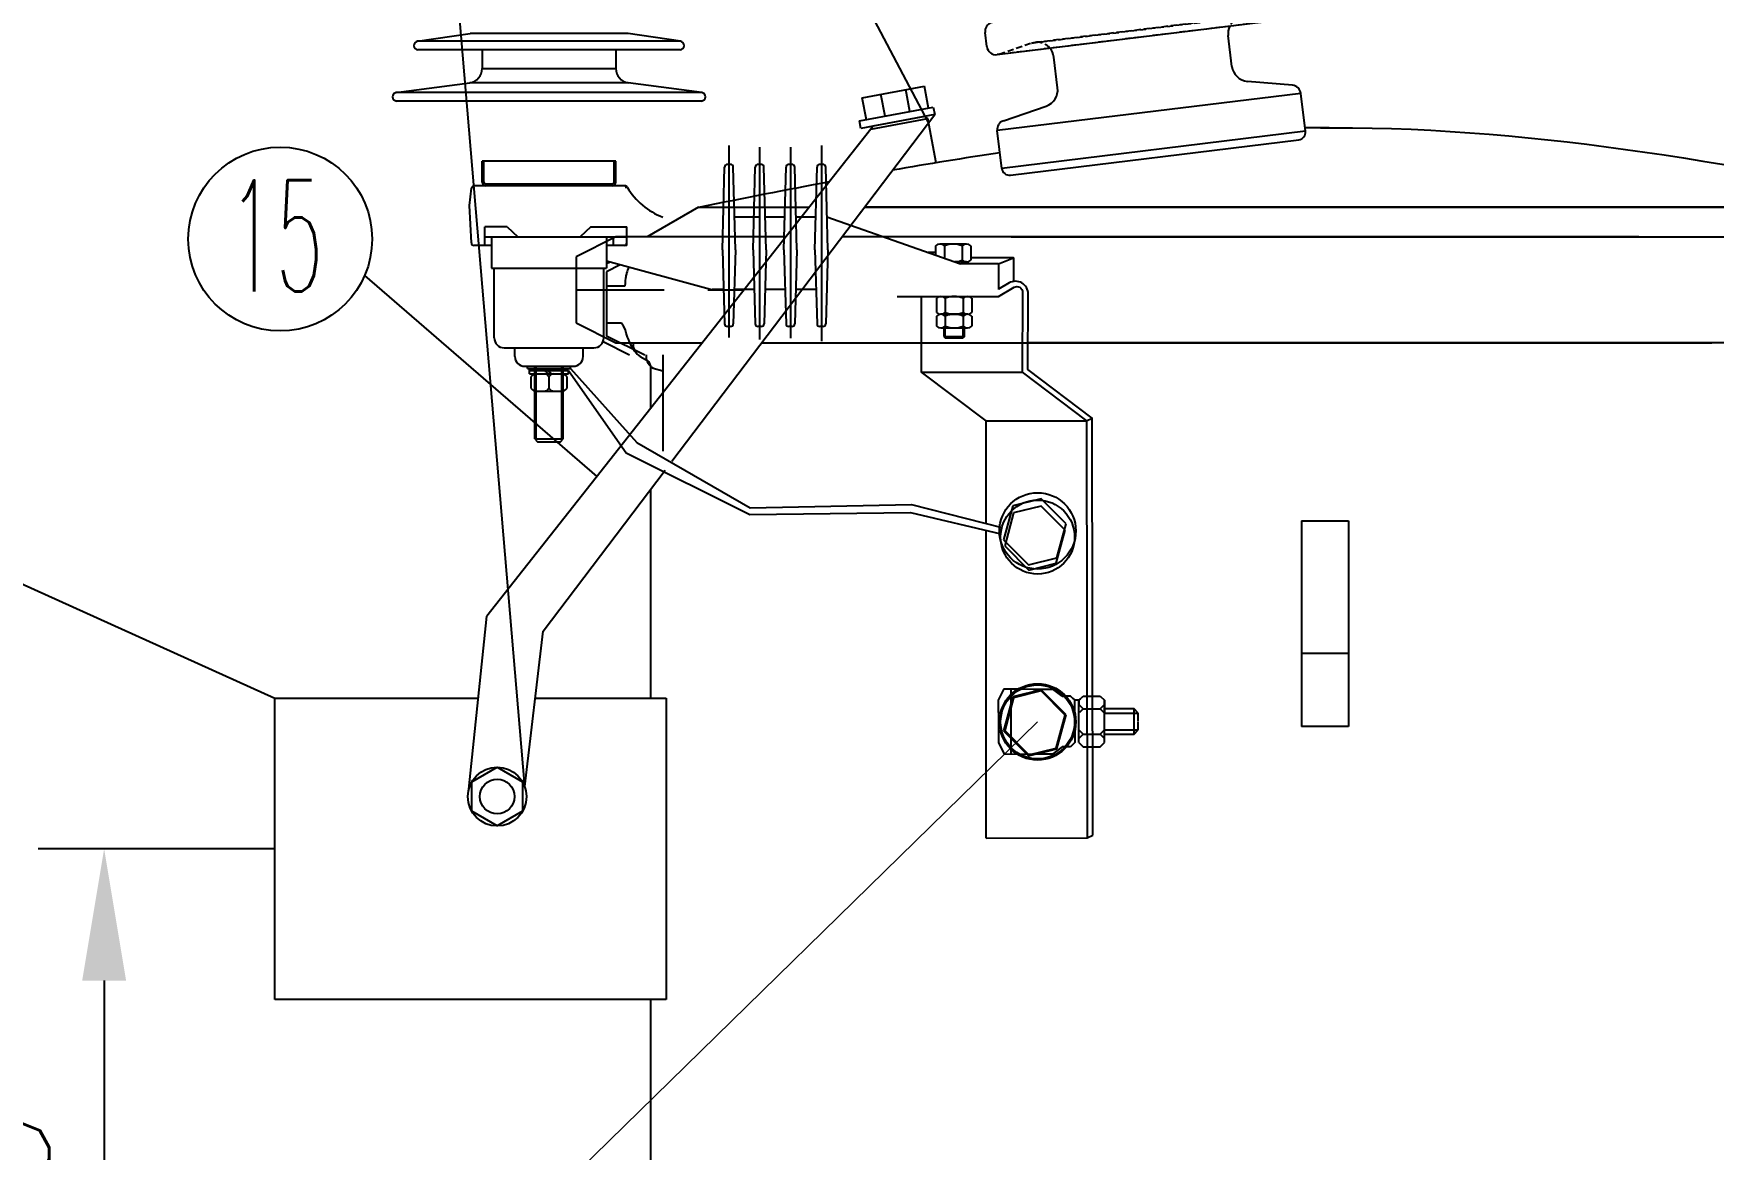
# Model space of a CAD drawing. Extents: x 4438 to 384502, y -178203 to -21188.
# Drawn here: x 378640.3 to 379023, y -172738.1 to -172483.9 of the extents above; entities that cross this region are included whole.
import ezdxf

# ---------------------------------------------------------------- set-up
doc = ezdxf.new("R2010")
doc.units = 0
doc.header["$LTSCALE"] = 8
doc.header["$MEASUREMENT"] = 0
doc.linetypes.add('ACAD_ISO04W100', pattern=[30, 24, -3, 0, -3])
doc.linetypes.add('HIDDEN', pattern=[0.375, 0.25, -0.125])
doc.layers.get('0').update_dxf_attribs({"linetype": 'CONTINUOUS'})
doc.layers.get('DEFPOINTS').update_dxf_attribs({"linetype": 'CONTINUOUS'})
for name, color, linetype in [('CEN', 1, 'ACAD_ISO04W100'), ('DEFAULT_2', 8, 'HIDDEN'), ('PL', 5, 'CONTINUOUS')]:
    doc.layers.add(name, color=color, linetype=linetype)
doc.layers.add('细', color=7, linetype='CONTINUOUS', lineweight=20)
doc.styles.add('DFT', font='simplex', dxfattribs={"width": 0.67, "bigfont": 'dft'})
doc.styles.get("Standard").update_dxf_attribs({"font": 'txt.shx', "width": 0.5, "bigfont": 'intecad.shx'})
doc.dimstyles.new('INTE$0', dxfattribs={"dimscale": 5, "dimtxt": 4, "dimasz": 3, "dimexe": 3, "dimexo": 0, "dimgap": 1, "dimtad": 1, "dimdec": 3, "dimdsep": 46, "dimtxsty": 'DFT', "dimcen": 0, "dimclrd": 3, "dimclre": 3, "dimclrt": 6, "dimadec": 0, "dimazin": 0, "dimtfac": 1, "dimtdec": 3, "dimtix": 1, "dimtmove": 1, "dimatfit": 0, "dimfxl": 1, "dimtolj": 1, "dimtzin": 0, "dimarcsym": 0})

# ---------------------------------------------------------------- blocks, each defined once
blk = doc.blocks.new('*D32')
at = {"color": 3, "lineweight": -2, "transparency": 16777216}
for p, q in [((378695.28, -172669.65), (378641.39, -172669.65)), ((378656.39, -172699.65), (378656.39, -172830.09)), ((378695.28, -172860.09), (378641.39, -172860.09))]:
    blk.add_line(p, q, dxfattribs=at)
at = {"color": 3, "transparency": 16777216}
for points in [[(378651.39, -172699.65), (378661.39, -172699.65), (378656.39, -172669.65)], [(378651.39, -172830.09), (378661.39, -172830.09), (378656.39, -172860.09)]]:
    blk.add_solid(points, dxfattribs=at)
at = {"layer": 'DEFPOINTS', "color": 0, "transparency": 16777216}
for p in [(378695.28, -172669.65), (378656.39, -172860.09), (378695.28, -172860.09)]:
    blk.add_point(p, dxfattribs=at)
at = {"color": 6, "transparency": 16777216, "insert": (378621.39, -172764.87), "char_height": 45, "attachment_point": 5, "rotation": 90, "style": 'DFT'}
blk.add_mtext('\\A1;550', dxfattribs=at)
blk = doc.blocks.new('8')
at = {"color": 7, "linetype": 'Continuous'}
for p, q in [((3547.84, -348.66), (3583.66, -348.66)), ((3546.32, -353.17), (3546.32, -350.18)), ((3546.32, -350.18), (3585.18, -350.18)), ((3585.18, -353.17), (3546.32, -353.17)), ((3585.18, -353.17), (3585.18, -350.18)), ((3526.36, -362.81), (3542.18, -358.57)), ((3605.15, -362.81), (3589.33, -358.57)), ((3605.15, -362.81), (3526.36, -362.81)), ((3524.1, -370.5), (3524.1, -365.76)), ((3607.41, -370.5), (3607.41, -365.76)), ((3527.15, -373.55), (3604.36, -373.55)), ((3541.62, -379.71), (3541.62, -377.06)), ((3589.88, -379.71), (3589.88, -377.06)), ((3523.05, -388.97), (3537.48, -385.11)), ((3608.45, -388.97), (3594.03, -385.11)), ((3520.79, -396.66), (3520.79, -391.92)), ((3610.71, -396.66), (3610.71, -391.92)), ((3523.84, -399.71), (3607.66, -399.71)), ((3543.27, -405.05), (3543.27, -401.9)), ((3588.23, -405.05), (3588.23, -401.9)), ((3521.66, -415.13), (3539.13, -410.45)), ((3609.85, -415.13), (3592.38, -410.45)), ((3519.4, -422.82), (3519.4, -418.08)), ((3612.11, -422.82), (3612.11, -418.08)), ((3522.45, -425.87), (3609.06, -425.87)), ((3543.27, -432.23), (3543.27, -427.68)), ((3588.23, -432.23), (3588.23, -427.68)), ((3521.81, -441.32), (3538.85, -437.7)), ((3609.69, -441.32), (3592.66, -437.7)), ((3519.4, -448.98), (3519.4, -444.3)), ((3612.11, -448.98), (3612.11, -444.3)), ((3522.45, -452.03), (3609.06, -452.03)), ((3543.27, -463.09), (3543.27, -454.58)), ((3588.23, -463.09), (3588.23, -454.58)), ((3520.42, -472.48), (3538.85, -468.56)), ((3611.09, -472.48), (3592.66, -468.56)), ((3518, -480.14), (3518, -475.46)), ((3613.5, -480.14), (3613.5, -475.46)), ((3521.05, -483.19), (3610.45, -483.19)), ((3540.1, -494.66), (3540.1, -486.11)), ((3591.41, -494.66), (3591.41, -486.11)), ((3519.15, -503.64), (3535.67, -500.12)), ((3612.36, -503.64), (3595.84, -500.12)), ((3516.73, -511.3), (3516.73, -506.62)), ((3614.77, -511.3), (3614.77, -506.62)), ((3519.78, -514.35), (3611.72, -514.35)), ((3538.45, -524.87), (3538.45, -517.35)), ((3593.06, -517.35), (3538.45, -517.35)), ((3593.06, -524.87), (3593.06, -517.35)), ((3517.75, -533.8), (3534.02, -530.34)), ((3613.76, -533.8), (3597.49, -530.34)), ((3515.33, -541.46), (3515.33, -536.78)), ((3616.17, -541.46), (3616.17, -536.78)), ((3518.38, -544.51), (3613.12, -544.51)), ((3538.45, -555.54), (3538.45, -544.44)), ((3593.06, -555.54), (3593.06, -544.44)), ((3517.75, -564.46), (3534.02, -561.01)), ((3613.76, -564.46), (3597.49, -561.01)), ((3515.33, -572.13), (3515.33, -567.45)), ((3616.17, -572.13), (3616.17, -567.45)), ((3518.38, -575.18), (3613.12, -575.18)), ((3536.8, -588.5), (3536.8, -578.24)), ((3594.71, -588.5), (3594.71, -578.24)), ((3517.75, -597.08), (3532.37, -593.97)), ((3613.76, -597.08), (3599.14, -593.97)), ((3515.33, -612.62), (3515.33, -600.06)), ((3616.17, -600.06), (3515.33, -600.06)), ((3616.17, -612.62), (3616.17, -600.06)), ((3616.17, -612.62), (3515.33, -612.62)), ((3517.87, -615.16), (3613.63, -615.16))]:
    blk.add_line(p, q, dxfattribs=at)
for centre, radius, start, end in [((3547.84, -350.18), 1.52, 90, 180), ((3583.66, -350.18), 1.52, 0, 90), ((3540.73, -353.17), 5.59, 285, 0), ((3590.77, -353.17), 5.59, 180, 255), ((3527.15, -365.76), 3.05, 105, 180), ((3604.36, -365.76), 3.05, 0, 75), ((3527.15, -370.5), 3.05, 180, 270), ((3604.36, -370.5), 3.05, 270, 0), ((3536.03, -377.06), 5.59, 0, 39.3839), ((3595.47, -377.06), 5.59, 140.6161, 180), ((3536.03, -379.71), 5.59, 285, 0), ((3595.47, -379.71), 5.59, 180, 255), ((3523.84, -391.92), 3.05, 105, 180), ((3607.66, -391.92), 3.05, 0, 75), ((3523.84, -396.66), 3.05, 180, 270), ((3607.66, -396.66), 3.05, 270, 0), ((3537.68, -401.9), 5.59, 0, 23.2986), ((3593.82, -401.9), 5.59, 156.7014, 180), ((3537.68, -405.05), 5.59, 285, 0), ((3593.82, -405.05), 5.59, 180, 255), ((3522.45, -418.08), 3.05, 105, 180), ((3609.06, -418.08), 3.05, 0, 75), ((3522.45, -422.82), 3.05, 180, 270), ((3537.68, -427.68), 5.59, 0, 19.0102), ((3593.82, -427.68), 5.59, 160.9898, 180), ((3609.06, -422.82), 3.05, 270, 0), ((3537.68, -432.23), 5.59, 282, 0), ((3593.82, -432.23), 5.59, 180, 258), ((3522.45, -444.3), 3.05, 102, 180), ((3609.06, -444.3), 3.05, 0, 78), ((3522.45, -448.98), 3.05, 180, 270), ((3537.68, -454.58), 5.59, 0, 27.3761), ((3593.82, -454.58), 5.59, 152.6239, 180), ((3609.06, -448.98), 3.05, 270, 0), ((3537.68, -463.09), 5.59, 282, 0), ((3593.82, -463.09), 5.59, 180, 258), ((3521.05, -475.46), 3.05, 102, 180), ((3610.45, -475.46), 3.05, 0, 78), ((3521.05, -480.14), 3.05, 180, 270), ((3610.45, -480.14), 3.05, 270, 0), ((3534.51, -486.11), 5.59, 0, 31.6884), ((3597, -486.11), 5.59, 148.3116, 180), ((3534.51, -494.66), 5.59, 282, 0), ((3597, -494.66), 5.59, 180, 258), ((3519.78, -506.62), 3.05, 102, 180), ((3611.72, -506.62), 3.05, 0, 78), ((3519.78, -511.3), 3.05, 180, 270), ((3532.86, -517.35), 5.59, 0, 32.609), ((3598.65, -517.35), 5.59, 147.391, 180), ((3611.72, -511.3), 3.05, 270, 0), ((3532.86, -524.87), 5.59, 282, 0), ((3598.65, -524.87), 5.59, 180, 258), ((3518.38, -536.78), 3.05, 102, 180), ((3613.12, -536.78), 3.05, 0, 78), ((3518.38, -541.46), 3.05, 180, 270), ((3613.12, -541.46), 3.05, 270, 0), ((3532.86, -555.54), 5.59, 282, 0), ((3598.65, -555.54), 5.59, 180, 258), ((3518.38, -567.45), 3.05, 102, 180), ((3613.12, -567.45), 3.05, 0, 78), ((3518.38, -572.13), 3.05, 180, 270), ((3531.21, -578.24), 5.59, 0, 33.2147), ((3600.3, -578.24), 5.59, 146.7853, 180), ((3613.12, -572.13), 3.05, 270, 0), ((3531.21, -588.5), 5.59, 282, 0), ((3600.3, -588.5), 5.59, 180, 258), ((3518.38, -600.06), 3.05, 102, 180), ((3613.12, -600.06), 3.05, 0, 78), ((3517.87, -612.62), 2.54, 180, 270), ((3613.63, -612.62), 2.54, 270, 0)]:
    blk.add_arc(centre, radius, start, end, dxfattribs=at)
at = {"layer": 'CEN', "ltscale": 0.5}
for p, q in [((3555.69, -305.09), (3555.69, -330.23)), ((3536.9, -317.66), (3600.69, -317.66)), ((3579.86, -317.66), (3554.93, -317.66))]:
    blk.add_line(p, q, dxfattribs=at)
at = {"layer": 'DEFAULT_2', "color": 8, "linetype": 'HIDDEN'}
for p, q in [((3527.94, -373.45), (3527.15, -373.55)), ((3527.94, -373.45), (3534.59, -371.67)), ((3527.94, -373.45), (3603.57, -373.45)), ((3534.59, -371.67), (3536.03, -371.47)), ((3534.59, -371.67), (3596.92, -371.67)), ((3536.16, -371.47), (3595.35, -371.47)), ((3596.92, -371.67), (3595.47, -371.47)), ((3603.57, -373.45), (3596.92, -371.67)), ((3603.57, -373.45), (3604.36, -373.55)), ((3524.63, -399.61), (3536.24, -396.5)), ((3536.24, -396.5), (3537.68, -396.31)), ((3536.24, -396.5), (3595.27, -396.5)), ((3537.68, -396.31), (3593.82, -396.31)), ((3595.27, -396.5), (3593.82, -396.31)), ((3606.87, -399.61), (3595.27, -396.5)), ((3524.63, -399.61), (3523.84, -399.71)), ((3524.63, -399.61), (3606.87, -399.61)), ((3606.87, -399.61), (3607.66, -399.71)), ((3523.24, -425.77), (3522.45, -425.87)), ((3523.24, -425.77), (3536.24, -422.28)), ((3523.24, -425.77), (3608.27, -425.77)), ((3536.24, -422.28), (3537.68, -422.09)), ((3536.24, -422.28), (3595.27, -422.28)), ((3537.68, -422.09), (3593.82, -422.09)), ((3595.27, -422.28), (3593.82, -422.09)), ((3608.27, -425.77), (3595.27, -422.28)), ((3608.27, -425.77), (3609.06, -425.87)), ((3523.08, -451.96), (3522.45, -452.03)), ((3523.08, -451.96), (3536.52, -449.11)), ((3523.08, -451.96), (3608.42, -451.96)), ((3536.52, -449.11), (3537.68, -448.99)), ((3594.99, -449.11), (3593.82, -448.99)), ((3608.42, -451.96), (3594.99, -449.11)), ((3608.42, -451.96), (3609.06, -452.03)), ((3521.69, -483.12), (3533.35, -480.65)), ((3533.35, -480.65), (3534.51, -480.52)), ((3533.35, -480.65), (3598.16, -480.65)), ((3534.64, -480.52), (3596.87, -480.52)), ((3598.16, -480.65), (3597, -480.52)), ((3609.82, -483.12), (3598.16, -480.65)), ((3521.69, -483.12), (3521.05, -483.19)), ((3521.69, -483.12), (3609.82, -483.12)), ((3609.82, -483.12), (3610.45, -483.19)), ((3520.42, -514.28), (3519.78, -514.35)), ((3520.42, -514.28), (3531.7, -511.89)), ((3520.42, -514.28), (3611.09, -514.28)), ((3531.7, -511.89), (3532.86, -511.76)), ((3531.7, -511.89), (3599.81, -511.89)), ((3533, -511.76), (3598.51, -511.76)), ((3599.81, -511.89), (3598.65, -511.76)), ((3611.09, -514.28), (3599.81, -511.89)), ((3611.09, -514.28), (3611.72, -514.35)), ((3519.02, -544.44), (3530.05, -542.1)), ((3530.05, -542.1), (3531.21, -541.98)), ((3530.05, -542.1), (3601.46, -542.1)), ((3531.36, -541.98), (3600.15, -541.98)), ((3601.46, -542.1), (3600.3, -541.98)), ((3612.49, -544.44), (3601.46, -542.1)), ((3519.02, -544.44), (3518.38, -544.51)), ((3519.02, -544.44), (3612.49, -544.44)), ((3612.49, -544.44), (3613.12, -544.51)), ((3519.02, -575.11), (3518.38, -575.18)), ((3519.02, -575.11), (3530.05, -572.77)), ((3519.02, -575.11), (3612.49, -575.11)), ((3530.05, -572.77), (3531.21, -572.65)), ((3530.05, -572.77), (3601.46, -572.77)), ((3531.36, -572.65), (3600.15, -572.65)), ((3601.46, -572.77), (3600.3, -572.65)), ((3612.49, -575.11), (3601.46, -572.77)), ((3612.49, -575.11), (3613.12, -575.18))]:
    blk.add_line(p, q, dxfattribs=at)
for centre, start, end in [((3536.03, -377.06), 39.3839, 90), ((3595.47, -377.06), 90, 140.6161), ((3537.68, -401.9), 23.2986, 90), ((3593.82, -401.9), 90, 156.7014), ((3537.68, -427.68), 19.0102, 90), ((3593.82, -427.68), 90, 160.9898), ((3537.68, -454.58), 27.3761, 90), ((3593.82, -454.58), 90, 152.6239), ((3534.51, -486.11), 31.6884, 90), ((3597, -486.11), 90, 148.3116), ((3532.86, -517.35), 32.609, 90), ((3598.65, -517.35), 90, 147.391), ((3531.21, -547.57), 33.2147, 90), ((3600.3, -547.57), 90, 146.7853), ((3531.21, -578.24), 33.2147, 90), ((3600.3, -578.24), 90, 146.7853)]:
    blk.add_arc(centre, 5.59, start, end, dxfattribs=at)
at = {"layer": 'PL', "ltscale": 0.5}
for p, q in [((3565.73, -302.73), (3565.73, -332.66)), ((3575.75, -317.66), (3575.75, -309.79)), ((3557.75, -311.66), (3551.69, -311.66)), ((3597.69, -311.66), (3575.75, -311.66)), ((3575.75, -312.66), (3598.69, -312.66)), ((3597.69, -311.66), (3597.69, -323.66)), ((3597.69, -311.66), (3598.69, -312.66)), ((3557.75, -323.66), (3551.69, -323.66)), ((3575.75, -322.66), (3598.69, -322.66)), ((3597.69, -323.66), (3598.69, -322.66)), ((3574.78, -327.24), (3566.23, -332.38)), ((3557.75, -332.66), (3565.2, -332.66))]:
    blk.add_line(p, q, dxfattribs=at)
for points in [[(3547.09, -300.16), (3551.69, -300.16), (3551.69, -302.66)], [(3551.69, -308.66), (3551.69, -326.66)], [(3575.75, -309.79), (3575.75, -344.66)], [(3598.69, -312.66), (3598.69, -322.66)], [(3597.69, -323.66), (3575.75, -323.66)], [(3551.69, -332.66), (3551.69, -335.16), (3547.09, -335.16)], [(3555.75, -344.66), (3555.75, -332.66)]]:
    blk.add_lwpolyline(points, dxfattribs=at)
for points in [[(3557.75, -302.66), (3550.75, -302.66), (3550.75, -308.66), (3555.75, -308.66, -0.414214), (3557.75, -310.66), (3557.75, -324.66, -0.414214), (3555.75, -326.66), (3550.75, -326.66), (3550.75, -332.66), (3557.75, -332.66)], [(3555.75, -302.66), (3565.2, -302.66, -0.135933), (3566.23, -302.95), (3574.78, -308.08)]]:
    blk.add_lwpolyline(points, format="xyb", dxfattribs=at)
blk.add_lwpolyline([(3545.25, -346.66), (3586.25, -346.66, -0.414214), (3588.25, -348.66), (3588.25, -353.66), (3543.25, -353.66), (3543.25, -348.66, -0.414214)], format="xyb", close=True, dxfattribs=at)
for centre, radius, start, end in [((3579.69, -317.66), 37, 151.7725, 208.2275), ((3573.75, -309.79), 2, 0, 59.0362), ((3573.75, -325.53), 2, 300.9638, 0), ((3565.2, -330.66), 2, 270, 300.9638), ((3553.75, -344.66), 2, 270, 0), ((3577.75, -344.66), 2, 180, 270)]:
    blk.add_arc(centre, radius, start, end, dxfattribs=at)

msp = doc.modelspace()

# ---------------------------------------------------------------- linework, layer by layer
at = {"color": 1}
for p, q in [((378844.197, -172504.166), (378719.385, -172267.153)), ((378752.208, -172655.456), (378719.385, -172267.153)), ((378715.708, -172539.027), (378768.624, -172584.82)), ((378503.253, -172548.666), (378695.285, -172635.301))]:
    msp.add_line(p, q, dxfattribs=at)
msp.add_circle((378696.488, -172530.706), 20.944, dxfattribs=at)
at = {"layer": 'PL', "ltscale": 0.5}
for p, q in [((378727.77, -172485.649), (378739.724, -172483.887)), ((378775.715, -172483.887), (378739.724, -172483.887)), ((378787.669, -172485.649), (378775.715, -172483.887)), ((378787.669, -172485.649), (378727.77, -172485.649)), ((378787.579, -172487.581), (378727.861, -172487.581)), ((378742.492, -172487.581), (378742.492, -172491.884)), ((378742.492, -172487.581), (378742.492, -172491.884)), ((378772.948, -172487.581), (378772.948, -172491.884)), ((378772.948, -172487.581), (378772.948, -172491.884)), ((378772.948, -172491.884), (378742.492, -172491.884)), ((378722.923, -172497.314), (378739.681, -172495.076)), ((378775.759, -172495.076), (378739.681, -172495.076)), ((378792.516, -172497.314), (378775.759, -172495.076)), ((378792.516, -172497.314), (378722.923, -172497.314)), ((378792.439, -172499.248), (378723.001, -172499.248)), ((378798.706, -172509.419), (378798.706, -172553.151)), ((378805.704, -172509.732), (378805.704, -172553.62)), ((378812.703, -172509.732), (378812.703, -172553.308)), ((378819.766, -172509.419), (378819.766, -172553.933)), ((378742.881, -172512.981), (378742.492, -172512.981)), ((378742.492, -172517.777), (378742.492, -172512.981)), ((378742.881, -172517.777), (378742.881, -172512.981)), ((378772.559, -172512.981), (378742.881, -172512.981)), ((378772.948, -172512.981), (378772.559, -172512.981)), ((378772.559, -172517.777), (378772.559, -172512.981)), ((378772.948, -172517.777), (378772.948, -172512.981)), ((378797.248, -172533.134), (378797.718, -172514.326)), ((378799.046, -172513.694), (378798.366, -172513.694)), ((378800.164, -172533.134), (378799.694, -172514.326)), ((378804.246, -172533.134), (378804.716, -172514.326)), ((378806.044, -172513.694), (378805.364, -172513.694)), ((378807.162, -172533.134), (378806.692, -172514.326)), ((378811.245, -172533.134), (378811.715, -172514.326)), ((378813.043, -172513.694), (378812.363, -172513.694)), ((378814.161, -172533.134), (378813.69, -172514.326)), ((378818.308, -172533.134), (378818.778, -172514.326)), ((378820.106, -172513.694), (378819.426, -172513.694)), ((378821.224, -172533.134), (378820.754, -172514.326)), ((378739.576, -172523.09), (378740.049, -172519.125)), ((378774.998, -172518.554), (378740.692, -172518.554)), ((378772.17, -172518.165), (378743.269, -172518.165)), ((378772.17, -172518.554), (378743.269, -172518.554)), ((378772.17, -172518.554), (378743.269, -172518.554)), ((378754.318, -172518.165), (378754.318, -172518.554)), ((378761.122, -172518.554), (378761.122, -172518.165)), ((378740.028, -172531.549), (378739.576, -172523.09)), ((378805.704, -172525.682), (378799.977, -172525.682)), ((378811.431, -172525.682), (378806.976, -172525.682)), ((378818.494, -172525.682), (378813.974, -172525.682)), ((378821.036, -172525.615), (378851.445, -172536.374)), ((378748.162, -172527.95), (378743.14, -172527.95)), ((378743.14, -172532.162), (378743.14, -172527.95)), ((378743.14, -172530.218), (378775.411, -172530.218)), ((378744.598, -172530.218), (378744.598, -172537.346)), ((378748.162, -172527.95), (378750.592, -172530.218)), ((378767.278, -172527.95), (378764.848, -172530.218)), ((378767.278, -172527.95), (378775.411, -172527.95)), ((378770.842, -172530.218), (378770.842, -172537.346)), ((378772.3, -172530.218), (378772.3, -172532.162)), ((378775.411, -172532.162), (378775.411, -172527.95)), ((378744.598, -172532.162), (378740.675, -172532.162)), ((378775.411, -172532.162), (378770.842, -172532.162)), ((378797.248, -172533.134), (378797.716, -172550)), ((378800.164, -172533.134), (378799.695, -172550)), ((378804.246, -172533.134), (378804.715, -172550)), ((378807.162, -172533.134), (378806.694, -172550)), ((378811.245, -172533.134), (378811.713, -172550)), ((378814.161, -172533.134), (378813.692, -172550)), ((378818.308, -172533.134), (378818.776, -172550)), ((378821.224, -172533.134), (378820.755, -172550)), ((378845.755, -172533.769), (378844.083, -172533.769)), ((378845.755, -172532.245), (378845.755, -172534.361)), ((378852.817, -172531.843), (378846.756, -172531.843)), ((378847.776, -172532.245), (378847.776, -172535.076)), ((378851.816, -172532.245), (378851.816, -172535.523)), ((378853.836, -172532.245), (378853.836, -172535.523)), ((378744.598, -172537.346), (378770.842, -172537.346)), ((378745.246, -172553.222), (378745.246, -172537.346)), ((378770.194, -172553.222), (378770.194, -172537.346)), ((378773.957, -172536.571), (378770.813, -172538.143)), ((378770.813, -172538.143), (378770.813, -172552.723)), ((378794.541, -172542.161), (378770.842, -172535.725)), ((378771.689, -172535.956), (378770.842, -172536.379)), ((378852.826, -172535.925), (378850.177, -172535.925)), ((378860.104, -172536.374), (378851.445, -172536.374)), ((378860.104, -172536.374), (378860.104, -172542.206)), ((378774.988, -172541.451), (378770.813, -172541.451)), ((378797.499, -172542.206), (378794.881, -172542.206)), ((378804.498, -172542.206), (378799.912, -172542.206)), ((378811.496, -172542.206), (378806.91, -172542.206)), ((378818.56, -172542.206), (378813.909, -172542.206)), ((378845.971, -172544.161), (378845.971, -172547.438)), ((378846.984, -172543.758), (378853.045, -172543.758)), ((378847.992, -172544.161), (378847.992, -172547.438)), ((378852.032, -172544.161), (378852.032, -172547.438)), ((378854.052, -172544.161), (378854.052, -172547.438)), ((378774.23, -172549.847), (378770.813, -172549.847)), ((378845.974, -172548.243), (378845.974, -172550.549)), ((378853.042, -172547.841), (378846.981, -172547.841)), ((378847.994, -172548.243), (378847.994, -172550.549)), ((378852.035, -172548.243), (378852.035, -172550.549)), ((378854.055, -172548.243), (378854.055, -172550.549)), ((378770.813, -172552.723), (378779.561, -172557.097)), ((378799.048, -172550.63), (378798.364, -172550.63)), ((378806.046, -172550.63), (378805.362, -172550.63)), ((378813.044, -172550.63), (378812.361, -172550.63)), ((378820.108, -172550.63), (378819.424, -172550.63)), ((378846.984, -172550.951), (378853.045, -172550.951)), ((378847.679, -172550.951), (378847.679, -172552.925)), ((378847.679, -172552.925), (378847.982, -172553.187)), ((378847.679, -172552.925), (378852.345, -172552.925)), ((378847.982, -172553.187), (378847.982, -172550.951)), ((378847.982, -172553.187), (378852.042, -172553.187)), ((378852.042, -172553.187), (378852.042, -172550.951)), ((378852.345, -172552.925), (378852.042, -172553.187)), ((378852.345, -172552.925), (378852.345, -172550.951)), ((378747.514, -172555.49), (378767.926, -172555.49)), ((378749.944, -172557.434), (378749.944, -172555.49)), ((378765.496, -172557.434), (378765.496, -172555.49)), ((378770.026, -172554.079), (378776.062, -172557.097)), ((378783.643, -172557.097), (378783.643, -172579.004)), ((378752.212, -172559.702), (378763.228, -172559.702)), ((378752.795, -172560.195), (378752.795, -172559.702)), ((378752.795, -172559.702), (378762.645, -172559.702)), ((378752.795, -172560.195), (378762.645, -172560.195)), ((378753.287, -172560.687), (378753.287, -172560.195)), ((378753.287, -172561.426), (378753.287, -172560.687)), ((378753.287, -172560.687), (378762.152, -172560.687)), ((378754.48, -172576.226), (378754.48, -172559.702)), ((378754.804, -172576.55), (378754.804, -172559.702)), ((378757.563, -172561.426), (378756.676, -172560.687)), ((378758.34, -172561.426), (378757.376, -172560.687)), ((378760.636, -172576.55), (378760.636, -172559.702)), ((378760.96, -172576.226), (378760.96, -172559.702)), ((378762.152, -172561.426), (378762.152, -172560.687)), ((378762.645, -172560.195), (378762.645, -172559.702)), ((378781.417, -172560.144), (378783.643, -172560.761)), ((378842.571, -172561.053), (378865.467, -172561.045)), ((378753.287, -172561.426), (378762.152, -172561.426)), ((378753.668, -172564.769), (378753.668, -172562.023)), ((378757.72, -172564.769), (378757.72, -172562.023)), ((378761.772, -172562.023), (378761.772, -172564.769)), ((378754.803, -172565.366), (378760.636, -172565.366)), ((378754.48, -172576.226), (378760.96, -172576.226)), ((378754.48, -172576.226), (378755.128, -172576.874)), ((378760.312, -172576.874), (378760.96, -172576.226)), ((378755.128, -172576.874), (378760.312, -172576.874)), ((378869.835, -172591.547), (378863.553, -172593.091)), ((378875.318, -172597.066), (378869.835, -172591.547)), ((378863.553, -172593.091), (378861.515, -172600.6)), ((378873.28, -172604.575), (378875.318, -172597.066)), ((378861.515, -172600.6), (378866.998, -172606.12)), ((378866.998, -172606.12), (378873.28, -172604.575)), ((378869.835, -172633.667), (378863.553, -172635.211)), ((378875.318, -172639.186), (378869.835, -172633.667)), ((378863.553, -172635.211), (378861.515, -172642.72)), ((378873.28, -172646.695), (378875.318, -172639.186)), ((378861.515, -172642.72), (378866.998, -172648.24)), ((378866.998, -172648.24), (378873.28, -172646.695))]:
    msp.add_line(p, q, dxfattribs=at)
at = {"layer": 'PL', "color": 7, "ltscale": 0.5}
for p, q in [((378829.078, -172498.513), (378843.222, -172495.87)), ((378844.155, -172500.865), (378843.222, -172495.87)), ((378830.011, -172503.508), (378829.078, -172498.513)), ((378834.264, -172502.713), (378833.33, -172497.719)), ((378839.903, -172501.659), (378838.969, -172496.665)), ((378785.704, -172581.31), (378845.572, -172502.352)), ((378828.424, -172524.968), (378845.572, -172502.352)), ((378828.436, -172503.803), (378845.256, -172500.659)), ((378828.753, -172505.496), (378828.436, -172503.803)), ((378845.572, -172502.352), (378828.753, -172505.496)), ((378830.995, -172505.69), (378844.026, -172503.254)), ((378843.323, -172502.773), (378831.476, -172504.987)), ((378844.026, -172503.254), (378843.323, -172502.773)), ((378845.908, -172513.324), (378844.026, -172503.254)), ((378845.256, -172500.659), (378845.572, -172502.352)), ((378831.562, -172504.971), (378743.579, -172616.595)), ((378830.995, -172505.69), (378819.406, -172520.393)), ((378831.476, -172504.987), (378830.995, -172505.69)), ((378791.771, -172523.408), (378780.087, -172530.178)), ((378791.771, -172523.408), (378780.087, -172530.178)), ((378791.771, -172523.408), (378780.087, -172530.178)), ((378791.771, -172523.408), (378817.028, -172523.409)), ((378791.771, -172523.408), (378817.028, -172523.409)), ((378791.771, -172523.408), (378817.028, -172523.409)), ((379077.159, -172523.408), (378829.594, -172523.425)), ((378829.605, -172523.41), (379044.865, -172523.425)), ((378772.972, -172530.214), (378763.933, -172534.734)), ((378772.972, -172530.214), (378763.933, -172534.734)), ((378772.972, -172530.214), (378763.933, -172534.734)), ((378811.665, -172530.214), (378772.972, -172530.214)), ((378811.665, -172530.214), (378772.972, -172530.214)), ((379005.939, -172530.214), (378824.446, -172530.214)), ((379005.939, -172530.214), (378853.332, -172530.214)), ((378862.99, -172530.214), (379095.957, -172530.214)), ((378763.933, -172534.734), (378763.933, -172549.798)), ((378763.933, -172534.734), (378763.933, -172549.798)), ((378763.933, -172534.734), (378763.933, -172549.798)), ((378763.933, -172549.798), (378772.972, -172554.318)), ((378763.933, -172549.798), (378772.972, -172554.318)), ((378763.933, -172549.798), (378772.972, -172554.318)), ((378772.972, -172554.318), (378792.666, -172554.318)), ((378772.972, -172554.318), (378792.666, -172554.318)), ((378778.505, -172557.465), (378780.218, -172558.486)), ((378778.505, -172557.465), (378780.218, -172558.486)), ((378778.505, -172557.465), (378780.218, -172558.486)), ((378806.17, -172554.318), (378866.712, -172554.318)), ((378866.712, -172554.318), (379002.092, -172554.318)), ((378866.837, -172554.318), (379022.629, -172554.318)), ((379095.957, -172554.318), (378866.837, -172554.318)), ((378780.805, -172559.522), (378780.805, -172569.366)), ((378780.805, -172559.522), (378780.805, -172569.366)), ((378780.805, -172559.522), (378780.805, -172569.366)), ((378756.359, -172620.012), (378784.169, -172583.334)), ((378780.805, -172587.771), (378780.805, -172635.301)), ((378780.805, -172587.771), (378780.805, -172599.64)), ((378863.372, -172591.508), (378861.265, -172599.266)), ((378863.372, -172591.508), (378861.265, -172599.266)), ((378863.372, -172591.508), (378861.265, -172599.266)), ((378869.862, -172589.912), (378863.372, -172591.508)), ((378869.862, -172589.912), (378863.372, -172591.508)), ((378869.862, -172589.912), (378863.372, -172591.508)), ((378875.528, -172595.615), (378869.862, -172589.912)), ((378875.528, -172595.615), (378869.862, -172589.912)), ((378875.528, -172595.615), (378869.862, -172589.912)), ((378873.421, -172603.373), (378875.528, -172595.615)), ((378873.421, -172603.373), (378875.528, -172595.615)), ((378873.421, -172603.373), (378875.528, -172595.615)), ((378929.108, -172594.931), (378939.821, -172594.931)), ((378929.108, -172594.931), (378929.108, -172641.799)), ((378939.821, -172594.931), (378939.821, -172641.799)), ((378861.265, -172599.266), (378866.931, -172604.97)), ((378861.265, -172599.266), (378866.931, -172604.97)), ((378861.265, -172599.266), (378866.931, -172604.97)), ((378866.931, -172604.97), (378873.421, -172603.373)), ((378866.931, -172604.97), (378873.421, -172603.373)), ((378866.931, -172604.97), (378873.421, -172603.373)), ((378739.433, -172656.066), (378743.579, -172616.595)), ((378752.208, -172655.456), (378756.359, -172620.012)), ((378929.108, -172625.06), (378939.821, -172625.06)), ((378860.124, -172635.807), (378861.42, -172633.215)), ((378860.124, -172635.807), (378861.42, -172633.215)), ((378861.193, -172633.665), (378861.42, -172633.212)), ((378861.329, -172633.212), (378865.909, -172633.222)), ((378861.329, -172633.215), (378867.958, -172633.229)), ((378863.016, -172635.473), (378863.016, -172633.212)), ((378869.862, -172633.432), (378863.372, -172635.028)), ((378869.862, -172633.432), (378863.372, -172635.028)), ((378869.862, -172633.432), (378863.372, -172635.028)), ((378867.958, -172633.229), (378872.447, -172633.239)), ((378875.528, -172639.135), (378869.862, -172633.432)), ((378875.528, -172639.135), (378869.862, -172633.432)), ((378875.528, -172639.135), (378869.862, -172633.432)), ((378874.586, -172634.843), (378872.447, -172633.239)), ((378695.285, -172703.995), (378695.285, -172635.301)), ((378695.285, -172703.995), (378695.285, -172635.301)), ((378695.285, -172635.301), (378741.614, -172635.301)), ((378754.569, -172635.301), (378784.379, -172635.301)), ((378784.379, -172635.301), (378784.379, -172703.995)), ((378860.124, -172635.804), (378860.289, -172635.473)), ((378860.124, -172637.281), (378860.124, -172635.804)), ((378860.124, -172638.551), (378860.124, -172635.807)), ((378863.372, -172635.028), (378861.265, -172642.786)), ((378863.372, -172635.028), (378861.265, -172642.786)), ((378863.372, -172635.028), (378861.265, -172642.786)), ((378863.016, -172648.04), (378863.016, -172635.473)), ((378863.016, -172639.089), (378863.016, -172637.281)), ((378874.586, -172634.843), (378875.189, -172634.843)), ((378876.514, -172634.843), (378874.586, -172634.843)), ((378876.514, -172634.843), (378874.586, -172634.843)), ((378877.478, -172635.807), (378876.514, -172634.843)), ((378877.478, -172635.807), (378876.514, -172634.843)), ((378876.996, -172635.325), (378877.389, -172635.718)), ((378877.478, -172640.627), (378877.478, -172635.807)), ((378878.443, -172635.807), (378877.478, -172635.807)), ((378878.443, -172635.807), (378879.407, -172634.843)), ((378878.804, -172635.445), (378878.443, -172635.807)), ((378878.443, -172640.805), (378878.443, -172635.807)), ((378878.443, -172635.807), (378878.443, -172636.771)), ((378878.443, -172636.771), (378879.407, -172637.735)), ((378878.953, -172637.281), (378878.443, -172636.771)), ((378879.407, -172637.735), (378878.591, -172638.551)), ((378879.407, -172634.843), (378883.263, -172634.843)), ((378879.407, -172637.735), (378880.612, -172637.735)), ((378880.612, -172637.735), (378883.263, -172637.735)), ((378883.263, -172634.843), (378884.227, -172635.807)), ((378883.263, -172637.735), (378884.227, -172636.771)), ((378884.227, -172638.699), (378883.263, -172637.735)), ((378884.227, -172640.345), (378884.227, -172635.807)), ((378884.227, -172635.807), (378884.227, -172638.551)), ((378890.976, -172637.735), (378884.227, -172637.735)), ((378891.94, -172638.699), (378890.976, -172637.735)), ((378890.976, -172640.629), (378890.976, -172637.735)), ((378860.124, -172638.551), (378860.124, -172645.448)), ((378863.016, -172642.704), (378863.016, -172640.896)), ((378873.421, -172646.893), (378875.528, -172639.135)), ((378873.421, -172646.893), (378875.528, -172639.135)), ((378873.421, -172646.893), (378875.528, -172639.135)), ((378877.478, -172640.627), (378877.478, -172645.448)), ((378878.443, -172645.448), (378878.443, -172640.805)), ((378884.227, -172638.952), (378884.227, -172638.699)), ((378884.227, -172638.699), (378891.94, -172638.699)), ((378884.227, -172642.556), (378884.227, -172640.345)), ((378890.976, -172643.52), (378890.976, -172640.627)), ((378891.94, -172640.482), (378891.94, -172638.699)), ((378891.94, -172642.556), (378891.94, -172640.627)), ((378860.124, -172645.448), (378861.42, -172648.04)), ((378861.265, -172642.786), (378866.931, -172648.49)), ((378861.265, -172642.786), (378866.931, -172648.49)), ((378861.265, -172642.786), (378866.931, -172648.49)), ((378877.478, -172645.448), (378876.514, -172646.412)), ((378878.443, -172644.484), (378879.407, -172643.52)), ((378878.443, -172645.448), (378879.407, -172646.412)), ((378879.407, -172643.52), (378878.591, -172642.704)), ((378879.407, -172643.52), (378880.612, -172643.52)), ((378880.612, -172643.52), (378883.263, -172643.52)), ((378883.263, -172643.52), (378884.227, -172642.556)), ((378884.227, -172644.484), (378883.263, -172643.52)), ((378883.263, -172646.412), (378884.227, -172645.448)), ((378884.227, -172642.556), (378891.94, -172642.556)), ((378884.227, -172645.448), (378884.227, -172642.704)), ((378884.227, -172643.52), (378890.976, -172643.52)), ((378890.976, -172643.52), (378891.94, -172642.556)), ((378939.821, -172641.799), (378929.108, -172641.799)), ((378861.329, -172648.04), (378867.958, -172648.026)), ((378866.931, -172648.49), (378873.421, -172646.893)), ((378866.931, -172648.49), (378873.421, -172646.893)), ((378866.931, -172648.49), (378873.421, -172646.893)), ((378867.958, -172648.026), (378872.447, -172648.016)), ((378874.586, -172646.412), (378872.447, -172648.016)), ((378876.514, -172646.412), (378874.586, -172646.412)), ((378879.407, -172646.412), (378883.263, -172646.412)), ((378780.852, -172703.995), (378695.285, -172703.995)), ((378784.379, -172703.995), (378695.285, -172703.995)), ((378780.805, -172703.995), (378780.805, -172825.738)), ((378780.805, -172703.995), (378780.805, -172704.578)), ((378780.805, -172703.995), (378780.805, -172825.738)), ((378780.805, -172703.995), (378780.805, -172704.578)), ((378780.805, -172703.995), (378780.805, -172704.578)), ((378780.805, -172703.995), (378780.805, -172704.578))]:
    msp.add_line(p, q, dxfattribs=at)
at = {"layer": 'PL', "color": 7, "linetype": 'HIDDEN', "ltscale": 10}
msp.add_line((378763.933, -172542.266), (378802.166, -172542.266), dxfattribs=at)
at = {"layer": 'PL', "ltscale": 0.5, "flags": 128}
for points in [[(378863.523, -172535.012), (378853.836, -172535.015)], [(378860.104, -172536.374), (378863.523, -172535.012), (378863.523, -172540.327)], [(378857.281, -172595.512), (378857.281, -172572.156), (378842.571, -172561.053), (378842.545, -172543.758)], [(378762.152, -172560.687), (378775.285, -172579.381), (378803.472, -172593.456), (378840.063, -172593.005), (378860.629, -172597.883)], [(378762.645, -172560.195), (378777.716, -172577.065), (378803.542, -172591.968), (378840.265, -172591.193), (378860.883, -172596.427)], [(378857.281, -172572.156), (378880.177, -172572.148), (378881.473, -172571.503)], [(378857.281, -172667.179), (378857.281, -172597.089)], [(378857.281, -172667.179), (378880.326, -172667.143), (378881.622, -172666.497)]]:
    msp.add_lwpolyline(points, dxfattribs=at)
for points in [[(378837.045, -172543.758), (378860.09, -172543.758), (378863.646, -172541.699, -0.577338), (378865.592, -172542.818), (378865.467, -172561.045), (378880.177, -172572.148), (378880.326, -172667.143)], [(378881.622, -172666.497), (378881.473, -172571.503), (378866.763, -172560.399), (378866.889, -172543.23, 0.5762208), (378862.52, -172540.706), (378860.104, -172542.094)]]:
    msp.add_lwpolyline(points, format="xyb", dxfattribs=at)
at = {"layer": 'PL', "color": 7, "ltscale": 0.5}
msp.add_lwpolyline([(378745.915, -172651.047), (378751.714, -172654.395), (378751.714, -172661.091), (378745.915, -172664.438), (378740.117, -172661.091), (378740.117, -172654.395)], close=True, dxfattribs=at)
for centre, radius in [((378869.022, -172597.201), 8.704), ((378869.022, -172597.201), 8.704), ((378869.022, -172597.201), 8.704), ((378869.022, -172640.721), 8.704), ((378869.022, -172640.721), 8.704), ((378869.022, -172640.721), 8.704), ((378745.915, -172657.743), 6.695), ((378745.915, -172657.743), 3.942)]:
    msp.add_circle(centre, radius, dxfattribs=at)
at = {"layer": 'PL', "ltscale": 0.5}
for centre in [(378869.022, -172598.601), (378869.022, -172640.721)]:
    msp.add_circle(centre, 8.424, dxfattribs=at)
for centre, radius, start, end in [((378727.912, -172486.61), 0.972, 98.38367, 267), ((378787.528, -172486.61), 0.972, 273, 81.61633), ((378739.252, -172491.864), 3.24, 277.60747, 0), ((378776.188, -172491.864), 3.24, 180, 262.39253), ((378723.052, -172498.277), 0.972, 97.60747, 267), ((378792.388, -172498.277), 0.972, 273, 82.39253), ((378798.366, -172514.342), 0.648, 90, 178.5679), ((378799.046, -172514.342), 0.648, 1.4321, 90), ((378805.364, -172514.342), 0.648, 90, 178.5679), ((378806.044, -172514.342), 0.648, 1.4321, 90), ((378812.363, -172514.342), 0.648, 90, 178.5679), ((378813.043, -172514.342), 0.648, 1.4321, 90), ((378819.426, -172514.342), 0.648, 90, 178.5679), ((378820.106, -172514.342), 0.648, 1.4321, 90), ((378740.692, -172519.202), 0.648, 90, 173.17825), ((378743.269, -172517.777), 0.778, 180, 270), ((378743.269, -172517.777), 0.389, 180, 270), ((378772.17, -172517.777), 0.389, 270.0746, 0), ((378772.17, -172517.777), 0.778, 270.0746, 0), ((378774.747, -172519.202), 0.648, 6.82175, 90), ((378774.999, -172519.202), 0.648, 30.02031, 90.02625), ((378789.025, -172511.097), 15.552, 210.02031, 249.68672), ((378740.675, -172531.514), 0.648, 183.05775, 270), ((378774.764, -172531.514), 0.648, 270, 356.94225), ((378846.765, -172533.312), 1.469, 46.5361, 133.4639), ((378849.796, -172537.116), 5.273, 67.4584, 112.5416), ((378852.826, -172533.312), 1.469, 46.5361, 133.4639), ((378849.796, -172530.653), 5.273, 273.7946, 292.54157), ((378852.826, -172534.456), 1.469, 226.53609, 313.46391), ((378794.881, -172540.91), 1.296, 254.80807, 270), ((378846.981, -172545.227), 1.469, 46.5361, 133.4639), ((378850.012, -172549.031), 5.273, 67.4584, 112.5416), ((378853.042, -172545.227), 1.469, 46.5361, 133.4639), ((378846.981, -172546.372), 1.469, 226.53609, 313.46391), ((378846.984, -172549.31), 1.469, 46.5361, 133.4639), ((378850.012, -172542.568), 5.273, 247.45843, 292.54157), ((378850.014, -172553.113), 5.273, 67.4584, 112.5416), ((378853.042, -172546.372), 1.469, 226.53609, 313.46391), ((378853.045, -172549.31), 1.469, 46.5361, 133.4639), ((378747.514, -172553.222), 2.268, 180, 270), ((378767.926, -172553.222), 2.268, 270, 0), ((378798.364, -172549.982), 0.648, 181.59114, 270), ((378799.048, -172549.982), 0.648, 270, 358.40886), ((378805.362, -172549.982), 0.648, 181.59114, 270), ((378806.046, -172549.982), 0.648, 270, 358.40886), ((378812.361, -172549.982), 0.648, 181.59114, 270), ((378813.044, -172549.982), 0.648, 270, 358.40886), ((378819.424, -172549.982), 0.648, 181.59114, 270), ((378820.108, -172549.982), 0.648, 270, 358.40886), ((378846.984, -172549.482), 1.469, 226.53609, 313.46391), ((378850.014, -172545.679), 5.273, 247.45843, 292.54157), ((378853.045, -172549.482), 1.469, 226.53609, 313.46391), ((378752.212, -172557.434), 2.268, 180, 270), ((378763.228, -172557.434), 2.268, 270, 0), ((378783.06, -172557.389), 3.208, 174.78409, 180), ((378783.06, -172557.389), 3.208, 174.78409, 180), ((378783.06, -172557.389), 3.208, 180, 239.19128), ((378754.884, -172562.958), 1.534, 93.03774, 142.45965), ((378754.884, -172563.834), 1.534, 217.54035, 266.96226), ((378756.503, -172562.958), 1.534, 37.54035, 86.96226), ((378756.503, -172563.834), 1.534, 273.03774, 322.45965), ((378758.936, -172562.958), 1.534, 93.03774, 142.45965), ((378758.936, -172563.834), 1.534, 217.54035, 266.96226), ((378760.555, -172562.958), 1.534, 37.54035, 86.96226), ((378760.555, -172563.834), 1.534, 273.03774, 322.45965)]:
    msp.add_arc(centre, radius, start, end, dxfattribs=at)
at = {"layer": 'PL', "color": 7, "ltscale": 0.5}
for centre, radius, start, end in [((378780.203, -172554.619), 3.314, 174.78409, 180), ((378780.203, -172554.619), 3.314, 174.78409, 180), ((378780.203, -172554.619), 3.314, 180, 239.19128), ((378780.203, -172554.619), 3.314, 180, 239.19128), ((378780.203, -172554.619), 3.314, 180, 239.19128), ((378779.6, -172559.522), 1.205, 0, 59.19128), ((378779.6, -172559.522), 1.205, 0, 59.19128), ((378779.6, -172559.522), 1.205, 0, 59.19128)]:
    msp.add_arc(centre, radius, start, end, dxfattribs=at)
for points, knots in [([(378935.465, -172505.371), (378934.528, -172505.36), (378932.692, -172505.347), (378930.856, -172505.347), (378929.955, -172505.35)], [227.3129177, 227.3129177, 227.3129177, 227.3129177, 232.0065672, 236.5294667, 236.5294667, 236.5294667, 236.5294667]), ([(378933.465, -172505.371), (378934.401, -172505.36), (378982.89, -172504.997), (379031.396, -172514.292), (379076.752, -172523.427)], [227.3129177, 227.3129177, 227.3129177, 227.3129177, 232.0065672, 470.6997857, 470.6997857, 470.6997857, 470.6997857])]:
    msp.add_open_spline(points, degree=3, knots=knots, dxfattribs=at)
for points in [[(378860.432, -172511.067), (378852.236, -172512.266), (378844.074, -172513.604), (378835.958, -172515.032)], [(378821.56, -172517.659), (378811.679, -172519.521), (378801.878, -172521.474), (378792.178, -172523.427)]]:
    msp.add_open_spline(points, degree=3, dxfattribs=at)
at = {"layer": 'PL', "ltscale": 0.5}
for points, knots in [([(378775.885, -172537.095), (378775.688, -172537.538), (378775.396, -172538.406), (378775.133, -172539.38), (378774.988, -172541.451)], [5.4530831, 5.4530831, 5.4530831, 5.4530831, 8.8476428, 12.0786815, 12.0786815, 12.0786815, 12.0786815]), ([(378777.361, -172556.429), (378775.778, -172553.899), (378775.362, -172552.421), (378775.058, -172551.008), (378774.23, -172549.847)], [0, 0, 0, 0, 8.8476428, 12.0786815, 12.0786815, 12.0786815, 12.0786815])]:
    msp.add_open_spline(points, degree=3, knots=knots, dxfattribs=at)
at = {"layer": '细', "color": 1}
msp.add_line((378493.686, -173007.596), (378869.022, -172640.721), dxfattribs=at)

# ---------------------------------------------------------------- block references
at = {"color": 2, "xscale": 0.6911999999999993, "yscale": 0.6911999999999993, "zscale": 0.6911999999999993, "rotation": 7}
msp.add_blockref('8', (376397.577, -172390.455), dxfattribs=at)

# ---------------------------------------------------------------- texts
at = {"color": 3, "linetype": 'Continuous', "insert": (378706.311, -172517.324), "char_height": 25.3086, "width": 20.24686, "attachment_point": 3, "line_spacing_factor": 0.9}
msp.add_mtext('15', dxfattribs=at)

# ---------------------------------------------------------------- dimensions: what is measured, and where the dimension line sits
at = {"color": 1}
dim = msp.add_linear_dim(base=(378656.392, -172860.086), p1=(378695.285, -172669.648), p2=(378695.285, -172860.086), angle=90, text='550', dimstyle='INTE$0', override={"dimtxt": 9, "dimasz": 6, "dimgap": 2.5, "dimdec": 2, "dimtdec": 2}, dxfattribs=at)
dim.commit()
dim.dimension.update_dxf_attribs({"geometry": '*D32', "text_midpoint": (378621.392, -172764.867)})

doc.saveas('drawing.dxf')
